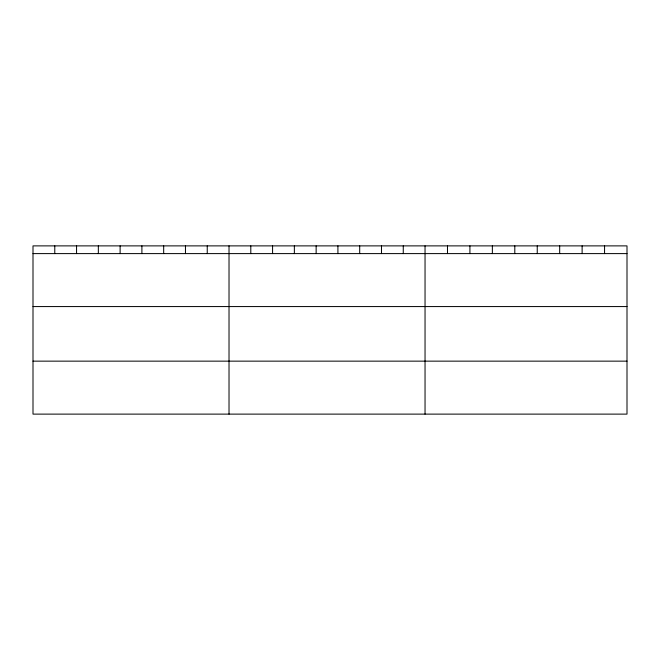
<?xml version="1.0" encoding="UTF-8"?>
<svg xmlns="http://www.w3.org/2000/svg" width="660" height="660" viewBox="0 0 660 660"><rect width="100%" height="100%" fill="white"/><g stroke="black" fill="none" stroke-linecap="round" stroke-linejoin="round"><path stroke-width="0.99" d="M627 306.57L627 245.883L33 245.883L33 414.117L627 414.117L627 306.57L33 306.57M33 253.605L627 253.605M33 361.144L627 361.144M604.56 245.883L604.56 253.605M582.12 245.883L582.12 253.605M559.68 245.883L559.68 253.605M537.24 245.883L537.24 253.605M514.8 245.883L514.8 253.605M492.36 245.883L492.36 253.605M469.92 245.883L469.92 253.605M447.48 245.883L447.48 253.605M425.04 245.883L425.04 414.117M403.26 245.883L403.26 253.605M381.48 245.883L381.48 253.605M359.7 245.883L359.7 253.605M337.92 245.883L337.92 253.605M316.14 245.883L316.14 253.605M294.36 245.883L294.36 253.605M272.58 245.883L272.58 253.605M250.8 245.883L250.8 253.605M229.02 245.883L229.02 414.117M207.24 245.883L207.24 253.605M185.46 245.883L185.46 253.605M163.68 245.883L163.68 253.605M141.9 245.883L141.9 253.605M120.12 245.883L120.12 253.605M98.34 245.883L98.34 253.605M76.56 245.883L76.56 253.605M54.78 245.883L54.78 253.605"/></g></svg>
